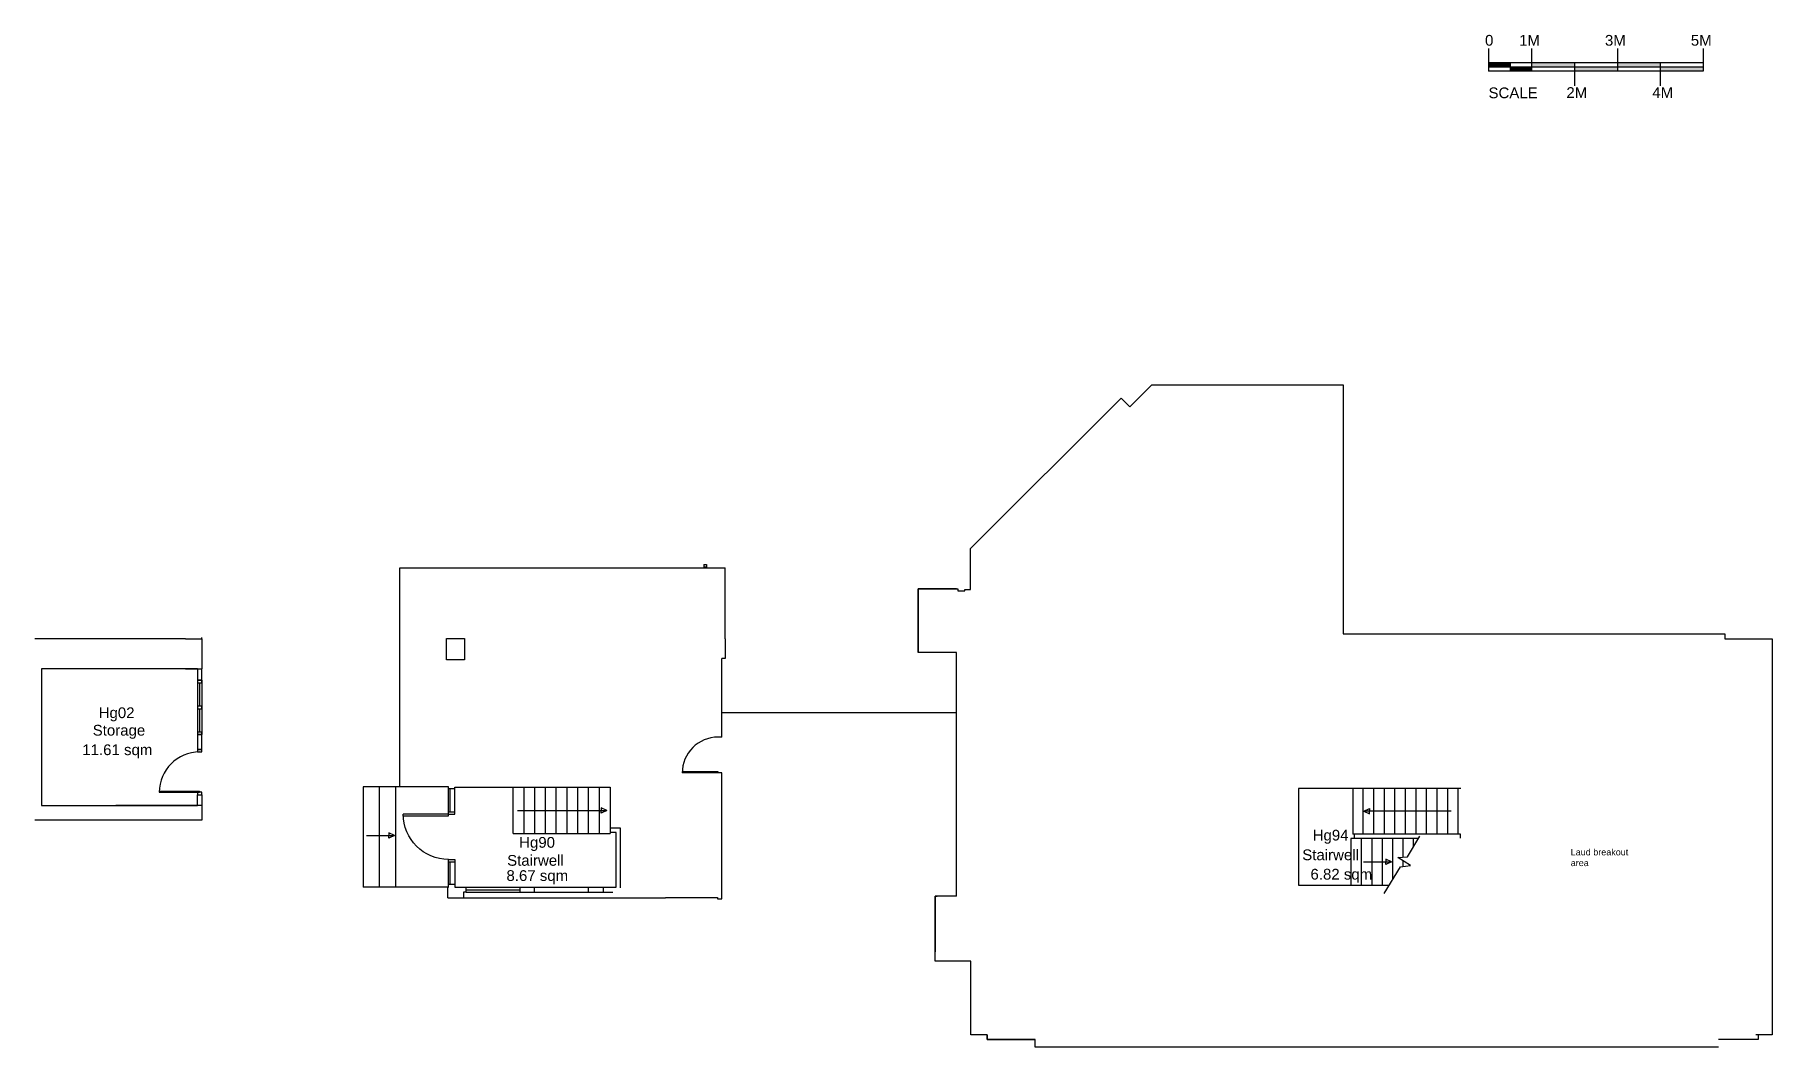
# Model space of a CAD drawing. Header units: millimetres. Extents: x 136 to 40602, y 332 to 23901.
import ezdxf

# ---------------------------------------------------------------- set-up
doc = ezdxf.new("R2010")
doc.units = ezdxf.units.MM
doc.linetypes.add('ASVLTYPE', pattern=[0.75, 0.5, -0.25])
for name, color, linetype in [('A002_TEXT_50', 7, 'Continuous'), ('COLUMNS', 7, 'Continuous'), ('DOORS', 2, 'Continuous'), ('DRAINAGE', 55, 'Continuous'), ('EXTERNAL WALLS', 1, 'Continuous'), ('INTERNAL WALLS', 3, 'Continuous'), ('PATH', 40, 'Continuous'), ('RAMP', 161, 'Continuous'), ('ROOM NAME', 4, 'Continuous'), ('ROOM NUMBER', 7, 'Continuous'), ('SCALE', 7, 'Continuous'), ('STAIRS', 2, 'Continuous'), ('TEXT AREA', 6, 'Continuous'), ('WINDOWS', 4, 'Continuous')]:
    doc.layers.add(name, color=color, linetype=linetype)
doc.styles.add('CCCU STANDARD', font='arial.ttf')
doc.styles.add('HMY_TEXT_50', font='arial.ttf', dxfattribs={"height": 150})

# ---------------------------------------------------------------- blocks, each defined once
blk = doc.blocks.new('A$C76441E63')
at = {"layer": 'DOORS'}
for p, q in [((0, 842), (842, 842)), ((0, 812), (0, 842)), ((841, 812), (0, 812))]:
    blk.add_line(p, q, dxfattribs=at)
blk.add_arc((0, 842), 842, 270, 0, dxfattribs=at)
blk = doc.blocks.new('A$C331C52D8')
at = {"layer": 'DRAINAGE'}
for p, q in [((0, 60), (0, 0)), ((0, 60), (60, 60)), ((60, 60), (60, 0)), ((60, 0), (0, 0))]:
    blk.add_line(p, q, dxfattribs=at)

msp = doc.modelspace()

# ---------------------------------------------------------------- linework, layer by layer
at = {"layer": 'COLUMNS'}
msp.add_lwpolyline([(9722, 9849), (10142, 9849), (10142, 9352), (9722, 9352)], close=True, dxfattribs=at)
at = {"layer": 'DOORS'}
for p, q in [((21632, 11006), (21632, 10956)), ((21632, 10956), (21797, 10956)), ((21797, 10956), (21797, 10989)), ((3036, 6296), (3976, 6296)), ((3036, 6266), (3976, 6266)), ((3976, 6296), (3976, 6266))]:
    msp.add_line(p, q, dxfattribs=at)
for points in [[(3926, 7206), (4026, 7206), (4026, 7266), (3926, 7266), (3926, 7206)], [(3926, 6206), (4026, 6206), (4026, 6266), (3926, 6266), (3926, 6206)]]:
    msp.add_lwpolyline(points, dxfattribs=at)
msp.add_arc((3976, 6266), 940, 90, 180, dxfattribs=at)
at = {"layer": 'EXTERNAL WALLS'}
for p, q in [((25438, 15445), (21932, 11940)), ((25643, 15240), (25438, 15445)), ((26148, 15745), (25643, 15240)), ((30618, 15745), (26148, 15745)), ((30607, 15745), (30607, 9954)), ((21932, 10989), (21932, 11941)), ((8642, 6395), (8642, 11493)), ((8642, 11493), (16218, 11493)), ((16218, 9839), (16218, 11493)), ((21604, 11006), (21632, 11006)), ((21797, 10989), (21932, 10989)), ((3646, 9839), (136, 9839)), ((3646, 9839), (4026, 9839)), ((4026, 9839), (4026, 9141)), ((16218, 9839), (16218, 9382)), ((30607, 9954), (33151, 9954)), ((33151, 9954), (39501, 9954)), ((39501, 9954), (39501, 9839)), ((39501, 9839), (40602, 9839)), ((40222, 9839), (40602, 9839)), ((40602, 9839), (40602, 9382)), ((40602, 9839), (40602, 619)), ((16218, 9382), (16138, 9382)), ((16138, 7650), (16138, 9382)), ((21604, 3848), (21604, 9521)), ((3646, 9141), (4026, 9141)), ((3926, 9141), (3926, 8873)), ((4026, 8873), (4026, 9141)), ((3926, 8873), (4026, 8873)), ((16138, 8122), (21604, 8122)), ((4026, 7609), (3926, 7609)), ((3926, 7609), (3926, 7266)), ((4026, 7266), (4026, 7609)), ((16138, 7550), (15998, 7550)), ((16138, 7550), (16138, 7650)), ((3926, 7266), (4026, 7266)), ((16138, 6718), (15998, 6718)), ((16138, 6613), (16138, 6718)), ((16138, 3787), (16138, 6613)), ((3926, 5956), (3926, 6206)), ((3926, 6206), (4026, 6206)), ((4026, 6206), (4026, 5956)), ((9774, 6395), (8642, 6395)), ((4026, 5956), (2026, 5956)), ((4026, 5968), (4026, 5616)), ((4026, 5616), (136, 5616)), ((9754, 3808), (9754, 4060)), ((9920, 4058), (13675, 4058)), ((9754, 3808), (14824, 3808)), ((10122, 3938), (10122, 3808)), ((14824, 3808), (14824, 3818)), ((14824, 3818), (16034, 3815)), ((16034, 3815), (16034, 3787)), ((16034, 3787), (16138, 3787)), ((21104, 2339), (21104, 3848)), ((21104, 3848), (21154, 3848)), ((21604, 3848), (21154, 3848)), ((21104, 2339), (21104, 2551)), ((21934, 2339), (21104, 2339)), ((21934, 619), (21934, 2339)), ((21934, 619), (21934, 1076)), ((40602, 1076), (40602, 619)), ((22314, 619), (21934, 619)), ((22314, 619), (21934, 619)), ((22314, 619), (22314, 509)), ((22314, 509), (22314, 619)), ((22314, 509), (23437, 509)), ((23437, 509), (22314, 509)), ((23437, 332), (23437, 509)), ((40272, 509), (39353, 509)), ((40602, 619), (40222, 619)), ((40602, 619), (40272, 619)), ((40272, 619), (40272, 509)), ((39353, 332), (23437, 332))]:
    msp.add_line(p, q, dxfattribs=at)
for points in [[(21604, 9521), (20709, 9521), (20709, 11006), (21604, 11006), (21632, 11006), (21632, 10956), (21797, 10956), (21797, 10989)], [(3926, 9141), (296, 9141), (296, 5956), (3926, 5956), (3926, 5956)]]:
    msp.add_lwpolyline(points, dxfattribs=at)
at = {"layer": 'INTERNAL WALLS'}
for p, q in [((9920, 6385), (13537, 6385)), ((13537, 6385), (13537, 5305)), ((32862, 6356), (29568, 6356)), ((29568, 6356), (29568, 4107)), ((33352, 6356), (32862, 6356)), ((13776, 5431), (13537, 5431)), ((13675, 5328), (13537, 5328)), ((13675, 4058), (13675, 5328)), ((13776, 4041), (13776, 5431)), ((32361, 5189), (30788, 5189)), ((29568, 4107), (31682, 4107))]:
    msp.add_line(p, q, dxfattribs=at)
at = {"layer": 'PATH'}
msp.add_line((4026, 9839), (4026, 9869), dxfattribs=at)
at = {"layer": 'RAMP'}
for p, q in [((21154, 3848), (21104, 3848)), ((21104, 3848), (21104, 2551))]:
    msp.add_line(p, q, dxfattribs=at)
at = {"layer": 'SCALE'}
for p, q in [((33995, 23585), (33995, 23050)), ((34995, 23585), (34995, 23050)), ((36995, 23585), (36995, 23050)), ((38995, 23585), (38995, 23050)), ((38995, 23250), (33995, 23250)), ((38995, 23150), (33995, 23150)), ((34495, 23250), (34495, 23050)), ((35995, 23250), (35995, 22715)), ((37995, 23250), (37995, 22715)), ((38995, 23050), (33995, 23050))]:
    msp.add_line(p, q, dxfattribs=at)
for points in [[(33995, 23250), (34495, 23250), (33995, 23150), (34495, 23150)], [(34495, 23150), (34995, 23150), (34495, 23050), (34995, 23050)], [(34995, 23250), (35995, 23250), (34995, 23150), (35995, 23150)], [(35995, 23150), (36995, 23150), (35995, 23050), (36995, 23050)], [(36995, 23250), (37995, 23250), (36995, 23150), (37995, 23150)], [(37995, 23150), (38995, 23150), (37995, 23050), (38995, 23050)]]:
    msp.add_solid(points, dxfattribs=at)
at = {"layer": 'STAIRS'}
for p, q in [((21604, 11006), (20709, 11006)), ((20709, 11006), (20709, 9521)), ((21604, 9521), (20709, 9521)), ((8642, 6395), (7782, 6395)), ((7782, 6395), (7782, 4060)), ((8162, 4060), (8162, 6395)), ((8542, 4060), (8542, 6395)), ((11280, 5305), (11280, 6385)), ((11531, 5305), (11531, 6385)), ((11782, 5305), (11782, 6385)), ((12033, 5305), (12033, 6385)), ((12283, 5305), (12283, 6385)), ((12534, 5305), (12534, 6385)), ((12785, 5305), (12785, 6385)), ((13036, 5305), (13036, 6385)), ((13287, 5305), (13287, 6385)), ((30833, 6356), (30833, 5289)), ((31078, 5289), (31078, 6356)), ((31324, 5289), (31324, 6356)), ((31570, 5289), (31570, 6356)), ((31815, 5289), (31815, 6356)), ((31815, 5289), (31815, 6356)), ((32061, 5289), (32061, 6356)), ((32306, 5289), (32306, 6356)), ((32552, 5289), (32552, 6356)), ((32798, 5289), (32798, 6356)), ((33043, 5289), (33043, 6356)), ((33289, 5289), (33289, 6356)), ((11382, 5845), (13463, 5845)), ((33126, 5828), (31098, 5828)), ((7862, 5261), (8515, 5261)), ((11280, 5305), (11730, 5305)), ((33344, 5289), (30833, 5289)), ((30863, 5289), (30863, 5189)), ((33344, 5199), (33344, 5289)), ((30788, 5189), (30788, 4107)), ((31031, 5189), (31031, 4107)), ((31273, 5189), (31273, 4107)), ((31515, 5189), (31515, 4107)), ((31758, 5189), (31758, 4232)), ((32000, 5189), (32000, 4757)), ((32110, 4761), (32396, 5248)), ((32243, 5189), (32243, 4987)), ((31083, 4648), (31736, 4648)), ((31563, 3912), (31942, 4534)), ((31883, 4752), (32110, 4761)), ((32177, 4559), (31883, 4752)), ((31942, 4534), (32177, 4559)), ((32000, 4675), (32000, 4540)), ((9754, 4060), (7782, 4060)), ((21934, 1076), (21934, 2339))]:
    msp.add_line(p, q, dxfattribs=at)
at = {"layer": 'STAIRS', "linetype": 'ASVLTYPE'}
msp.add_line((11730, 5305), (13537, 5305), dxfattribs=at)
at = {"layer": 'STAIRS'}
for points in [[(13463, 5845), (13330, 5908), (13330, 5845)], [(13463, 5845), (13330, 5782), (13330, 5845)], [(31093, 5826), (31226, 5889), (31226, 5826)], [(31093, 5826), (31226, 5764), (31226, 5826)], [(8515, 5261), (8382, 5324), (8382, 5261)], [(8515, 5261), (8382, 5198), (8382, 5261)], [(31736, 4648), (31603, 4711), (31603, 4648)], [(31736, 4648), (31603, 4585), (31603, 4648)]]:
    msp.add_lwpolyline(points, dxfattribs=at)
at = {"layer": 'WINDOWS'}
for p, q in [((3926, 8873), (3926, 7609)), ((3976, 8813), (3976, 8271)), ((4026, 8873), (4026, 7609)), ((3976, 8211), (3976, 7669)), ((9774, 5758), (9774, 6395)), ((9920, 6348), (9774, 6348)), ((9805, 6348), (9805, 5813)), ((9920, 5758), (9920, 6385)), ((9774, 5813), (9920, 5813)), ((9774, 5758), (9920, 5758)), ((9774, 4060), (9774, 4703)), ((9774, 4703), (9920, 4703)), ((9774, 4648), (9920, 4648)), ((9805, 4648), (9805, 4130)), ((9920, 4703), (9920, 4058)), ((9754, 4060), (9774, 4060)), ((9774, 4130), (9920, 4130)), ((10187, 3938), (10187, 4058)), ((11442, 3938), (11442, 4058)), ((11777, 3938), (11777, 4058)), ((13034, 3938), (13034, 4058)), ((13379, 3938), (13379, 4058)), ((10187, 3938), (10122, 3938)), ((10187, 3998), (11442, 3998)), ((10187, 3938), (11442, 3938)), ((11442, 3938), (11777, 3938)), ((11777, 3938), (13598, 3938))]:
    msp.add_line(p, q, dxfattribs=at)
for points in [[(3926, 8813), (4026, 8813), (4026, 8873), (3926, 8873), (3926, 8813)], [(3926, 8211), (4026, 8211), (4026, 8271), (3926, 8271), (3926, 8211)], [(3926, 7609), (4026, 7609), (4026, 7669), (3926, 7669), (3926, 7609)]]:
    msp.add_lwpolyline(points, dxfattribs=at)

# ---------------------------------------------------------------- block references
at = {"layer": 'DOORS', "xscale": 0.9881408659948647, "yscale": 0.9881408659948647, "zscale": 0.9881408659948647, "rotation": 179.9999999998945}
msp.add_blockref('A$C76441E63', (16048, 7550), dxfattribs=at)
at = {"layer": 'DOORS', "xscale": -1.252969121140268, "yscale": 1.252969121140268, "zscale": 1.25296912114014}
msp.add_blockref('A$C76441E63', (9774, 4703), dxfattribs=at)
at = {"layer": 'DRAINAGE'}
msp.add_blockref('A$C331C52D8', (15718, 11508), dxfattribs=at)

# ---------------------------------------------------------------- texts
at = {"layer": 'A002_TEXT_50', "insert": (35909, 4948), "char_height": 150, "width": 1349.45, "attachment_point": 1, "style": 'HMY_TEXT_50'}
msp.add_mtext('Laud breakout area', dxfattribs=at)
at = {"layer": 'ROOM NAME', "char_height": 250, "attachment_point": 5, "style": 'CCCU STANDARD'}
for s, insert, width in [('\\P\\P\\P\\PStorage', (2097, 8507), 3629.63), ('\\P\\PStairwell', (30316, 5226), 3885.71), ('\\P\\P\\PStairwell', (11798, 5305), 3755)]:
    msp.add_mtext(s, dxfattribs=dict(at, insert=insert, width=width))
at = {"layer": 'ROOM NUMBER', "char_height": 250, "attachment_point": 5, "style": 'CCCU STANDARD'}
for s, insert, width in [('Hg02', (2042, 8081), 3629.63), ('Hg94', (30316, 5231), 3886.65), ('Hg90', (11835, 5063), 3755)]:
    msp.add_mtext(s, dxfattribs=dict(at, insert=insert, width=width))
at = {"layer": 'SCALE', "char_height": 250, "attachment_point": 1, "style": 'CCCU STANDARD'}
for s, insert, width in [('0', (33913, 23897), 562), ('1M', (34706, 23897), 562), ('3M', (36706, 23897), 562), ('5M', (38706, 23897), 562), ('SCALE', (33994, 22674), 4479.62), ('2M', (35808, 22681), 562), ('4M', (37808, 22681), 562)]:
    msp.add_mtext(s, dxfattribs=dict(at, insert=insert, width=width))
at = {"layer": 'TEXT AREA', "char_height": 250, "width": 2142.16, "attachment_point": 5, "style": 'CCCU STANDARD'}
for s, insert in [('11.61 sqm', (2059, 7219)), ('8.67 sqm', (11840, 4290)), ('6.82 sqm', (30566, 4322))]:
    msp.add_mtext(s, dxfattribs=dict(at, insert=insert))

doc.saveas('drawing.dxf')
